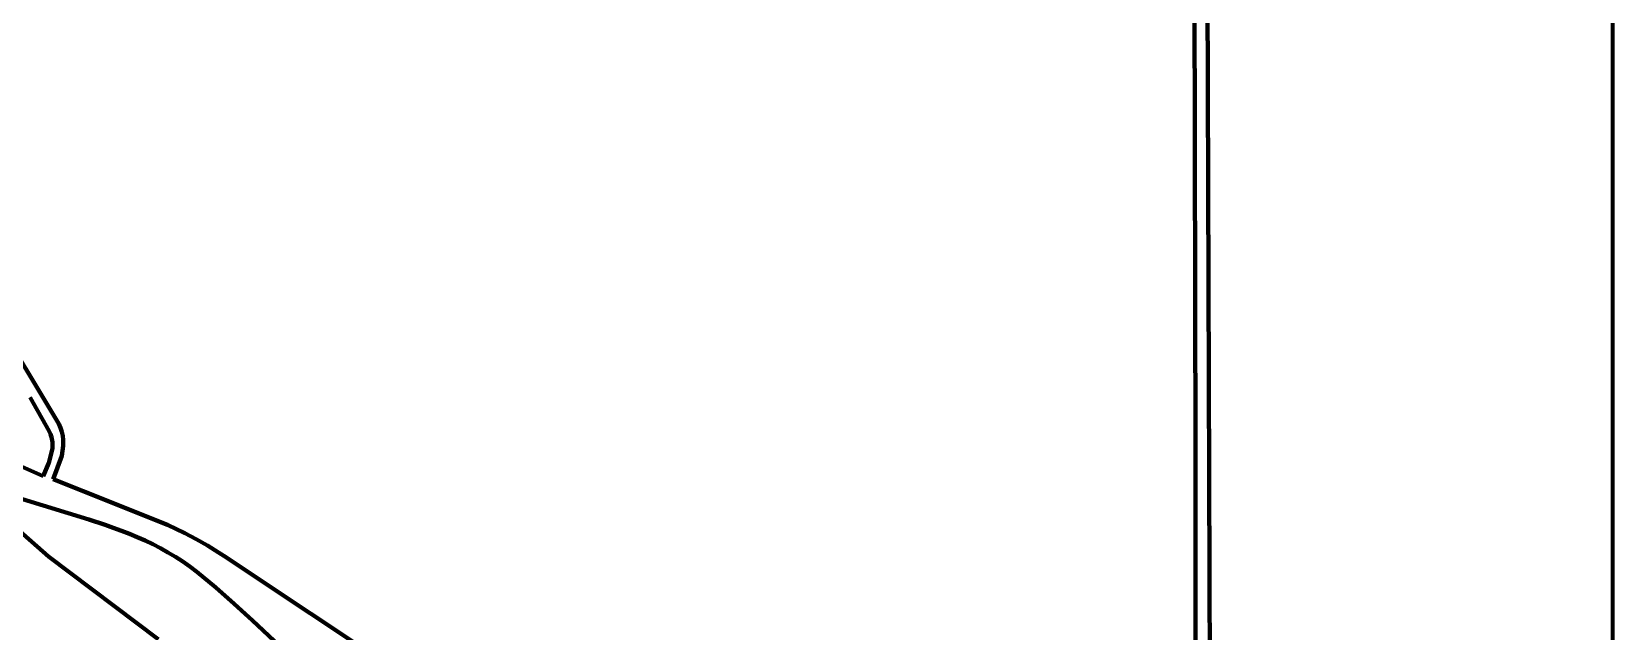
# Model space of a CAD drawing. Header units: millimetres. Extents: x 0 to 11.1, y 0 to 17.3.
# Drawn here: x 7.513 to 11.111, y 8.516 to 9.881 of the extents above; entities that cross this region are included whole.
import ezdxf

# ---------------------------------------------------------------- set-up
doc = ezdxf.new("R2010")
doc.units = ezdxf.units.MM
doc.layers.add('color#010101ff', color=7, linetype='CONTINUOUS', lineweight=100)
doc.layers.add('color#ffffffff', color=7, linetype='CONTINUOUS', lineweight=100)

msp = doc.modelspace()

# ---------------------------------------------------------------- linework, layer by layer
at = {"layer": 'color#010101ff'}
for p, q in [((10.1621, 8.931), (10.1546, 13.1937)), ((10.1843, 11.7919), (10.1995, 6.8053)), ((7.3753, 9.3203), (7.5732, 8.9926)), ((7.5531, 8.972), (7.5098, 9.0481)), ((7.5566, 8.9649), (7.5531, 8.972)), ((7.559, 8.9578), (7.5566, 8.9649)), ((7.5732, 8.9926), (7.5755, 8.9882)), ((7.5755, 8.9882), (7.5795, 8.9794)), ((7.5795, 8.9794), (7.5824, 8.9705)), ((7.5824, 8.9705), (7.5843, 8.9614)), ((7.5843, 8.9614), (7.5853, 8.9523)), ((7.5528, 8.9001), (7.561, 8.9325)), ((7.561, 8.947), (7.559, 8.9578)), ((7.561, 8.9325), (7.561, 8.947)), ((7.5853, 8.9385), (7.5819, 8.9155)), ((7.5853, 8.9523), (7.5853, 8.9385)), ((10.1626, 6.8852), (10.1621, 8.931)), ((7.4697, 8.9002), (7.54, 8.8691)), ((7.54, 8.8691), (7.5528, 8.9001)), ((7.5819, 8.9155), (7.5627, 8.8625)), ((7.5627, 8.8625), (7.6308, 8.8351)), ((7.6435, 8.7707), (7.4929, 8.8174)), ((7.6308, 8.8351), (7.8223, 8.7587)), ((7.4815, 8.7489), (7.5517, 8.6868)), ((7.6808, 8.7584), (7.6435, 8.7707)), ((7.6993, 8.7519), (7.6808, 8.7584)), ((7.7177, 8.7451), (7.6993, 8.7519)), ((7.7359, 8.738), (7.7177, 8.7451)), ((7.8223, 8.7587), (7.862, 8.7397)), ((7.7539, 8.7306), (7.7359, 8.738)), ((7.7717, 8.7227), (7.7539, 8.7306)), ((7.7894, 8.7143), (7.7717, 8.7227)), ((7.8067, 8.7055), (7.7894, 8.7143)), ((7.862, 8.7397), (7.8881, 8.7261)), ((7.8881, 8.7261), (7.9136, 8.7116)), ((7.9136, 8.7116), (7.9386, 8.696)), ((7.5517, 8.6868), (7.8013, 8.4983)), ((7.8238, 8.696), (7.8067, 8.7055)), ((7.8407, 8.686), (7.8238, 8.696)), ((7.8572, 8.6753), (7.8407, 8.686)), ((7.8734, 8.664), (7.8572, 8.6753)), ((7.9386, 8.696), (7.9509, 8.6878)), ((7.9509, 8.6878), (8.3779, 8.4046)), ((7.8893, 8.6519), (7.8734, 8.664)), ((7.9324, 8.6157), (7.8893, 8.6519)), ((7.9747, 8.5787), (7.9324, 8.6157)), ((8.0163, 8.541), (7.9747, 8.5787)), ((8.0776, 8.4832), (8.0163, 8.541))]:
    msp.add_line(p, q, dxfattribs=at)
at = {"layer": 'color#ffffffff'}
for p, q in [((11.1111, 17.2917), (11.1111, 0)), ((10.1546, 13.1937), (10.1621, 8.931)), ((10.1995, 6.8053), (10.1843, 11.7919)), ((7.5732, 8.9926), (7.3753, 9.3203)), ((7.5098, 9.0481), (7.5531, 8.972)), ((7.5531, 8.972), (7.5566, 8.9649)), ((7.5566, 8.9649), (7.559, 8.9578)), ((7.5755, 8.9882), (7.5732, 8.9926)), ((7.5795, 8.9794), (7.5755, 8.9882)), ((7.5824, 8.9705), (7.5795, 8.9794)), ((7.5843, 8.9614), (7.5824, 8.9705)), ((7.5853, 8.9523), (7.5843, 8.9614)), ((7.561, 8.9325), (7.5528, 8.9001)), ((7.559, 8.9578), (7.561, 8.947)), ((7.561, 8.947), (7.561, 8.9325)), ((7.5819, 8.9155), (7.5853, 8.9385)), ((7.5853, 8.9385), (7.5853, 8.9523)), ((10.1621, 8.931), (10.1626, 6.8852)), ((7.54, 8.8691), (7.4697, 8.9002)), ((7.5528, 8.9001), (7.54, 8.8691)), ((7.5627, 8.8625), (7.5819, 8.9155)), ((7.6308, 8.8351), (7.5627, 8.8625)), ((7.4929, 8.8174), (7.6435, 8.7707)), ((7.8223, 8.7587), (7.6308, 8.8351)), ((7.5517, 8.6868), (7.4815, 8.7489)), ((7.6435, 8.7707), (7.6808, 8.7584)), ((7.6808, 8.7584), (7.6993, 8.7519)), ((7.6993, 8.7519), (7.7177, 8.7451)), ((7.7177, 8.7451), (7.7359, 8.738)), ((7.862, 8.7397), (7.8223, 8.7587)), ((7.7359, 8.738), (7.7539, 8.7306)), ((7.7539, 8.7306), (7.7717, 8.7227)), ((7.7717, 8.7227), (7.7894, 8.7143)), ((7.7894, 8.7143), (7.8067, 8.7055)), ((7.8881, 8.7261), (7.862, 8.7397)), ((7.9136, 8.7116), (7.8881, 8.7261)), ((7.9386, 8.696), (7.9136, 8.7116)), ((7.8013, 8.4983), (7.5517, 8.6868)), ((7.8067, 8.7055), (7.8238, 8.696)), ((7.8238, 8.696), (7.8407, 8.686)), ((7.8407, 8.686), (7.8572, 8.6753)), ((7.8572, 8.6753), (7.8734, 8.664)), ((7.9509, 8.6878), (7.9386, 8.696)), ((8.3779, 8.4046), (7.9509, 8.6878)), ((7.8734, 8.664), (7.8893, 8.6519)), ((7.8893, 8.6519), (7.9324, 8.6157)), ((7.9324, 8.6157), (7.9747, 8.5787)), ((7.9747, 8.5787), (8.0163, 8.541)), ((8.0163, 8.541), (8.0776, 8.4832))]:
    msp.add_line(p, q, dxfattribs=at)

doc.saveas('drawing.dxf')
